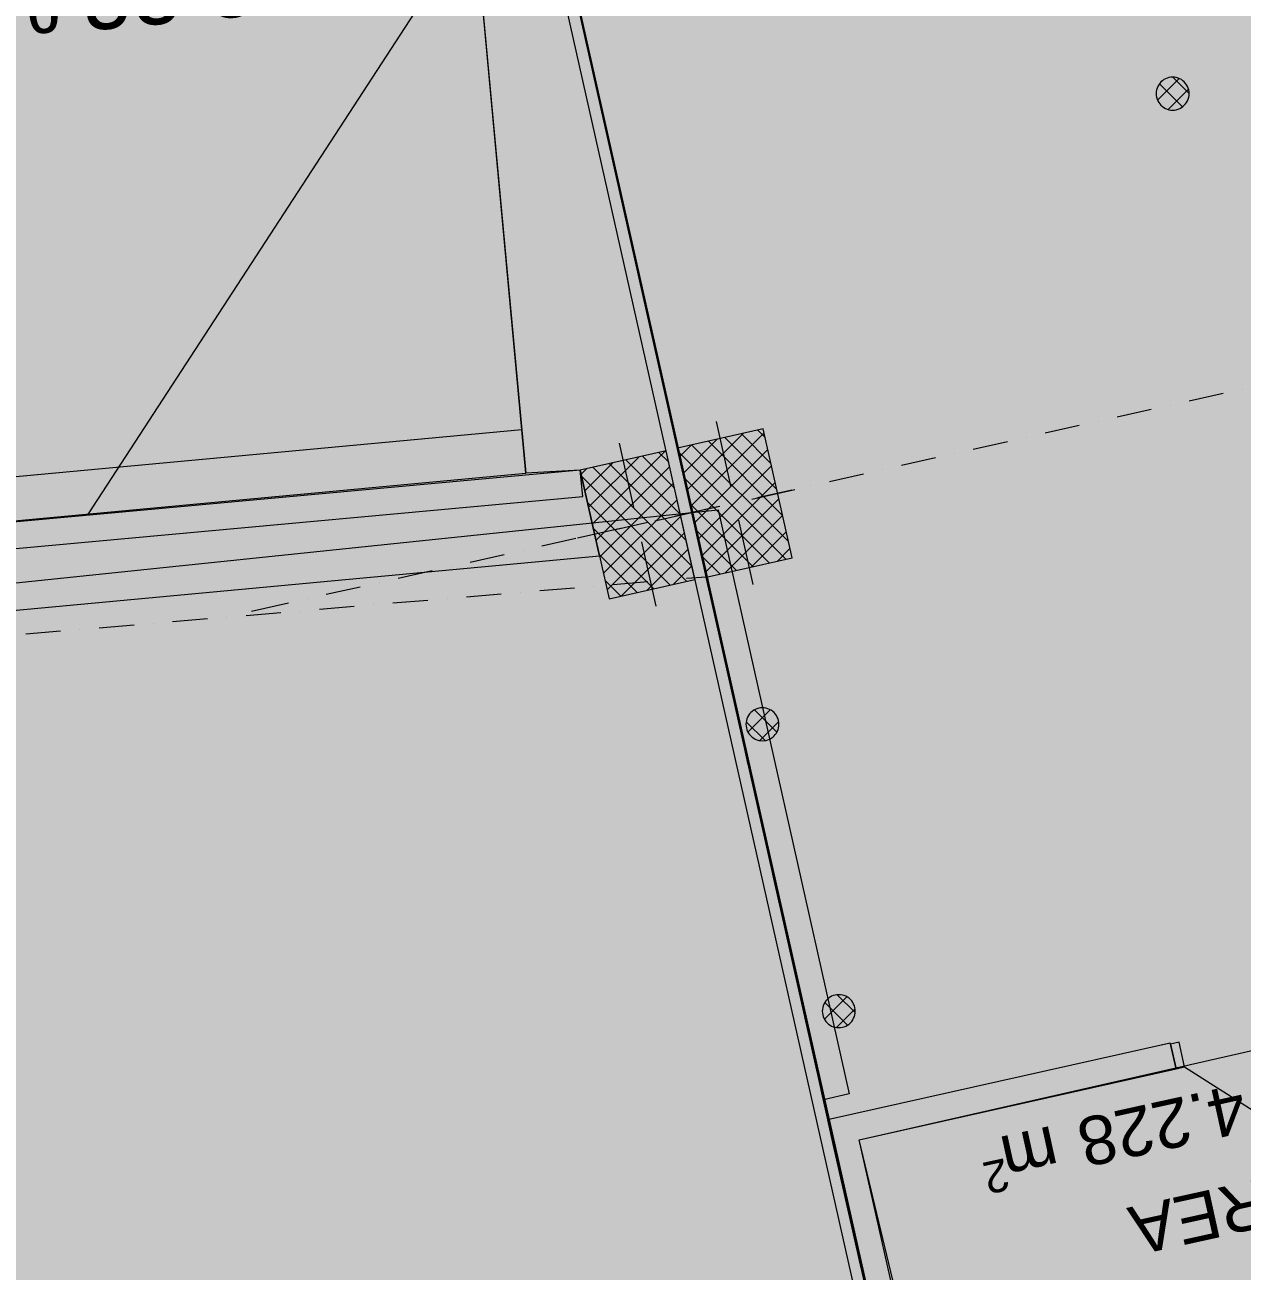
# Model space of a CAD drawing. Header units: centimetres. Extents: x -6805 to 4309, y -7338 to 617.
# Drawn here: x -525 to 29, y -2943 to -2376 of the extents above; entities that cross this region are included whole.
import ezdxf

# ---------------------------------------------------------------- set-up
doc = ezdxf.new("R2010")
doc.units = ezdxf.units.CM
for name, color, linetype in [('PDF_ - DEPO_MOREA', 7, 'Continuous'), ('PDF_ - Muret e reja', 7, 'Continuous'), ('PDF_- GARAZHE', 7, 'Continuous'), ('PDF_A - Fill Zone', 7, 'Continuous'), ('PDF_A - Muret', 7, 'Continuous'), ('PDF_A - Shtyllat', 7, 'Continuous')]:
    doc.layers.add(name, color=color, linetype=linetype)
for name, color, linetype, true_color in [('PDF_ - rruga_ndarjet anesore', 7, 'Continuous', 0x7f7f7f), ('PDF_2D Drafting - General', 7, 'Continuous', 0x7f7f7f), ('PDF_A - Akset', 7, 'Continuous', 0xfd4435), ('PDF_A - Pllaka Themel', 7, 'Continuous', 0x7f7f7f), ('PDF_A - Rampa', 7, 'Continuous', 0x7f7f7f)]:
    doc.layers.add(name, color=color, linetype=linetype, true_color=true_color)
doc.styles.add('PDF Arial', font='')
doc.styles.get('PDF Arial').set_extended_font_data('Arial')

msp = doc.modelspace()

# ---------------------------------------------------------------- hatches: boundary and pattern name
at = {"layer": 'PDF_ - DEPO_MOREA', "true_color": 0x029e21, "transparency": 33554559}
msp.add_hatch(color=104, dxfattribs=at).paths.add_polyline_path([(-121.71, -2981.04), (-145.15, -2883.65), (172.19, -2812.69), (198.74, -2929.65), (179.38, -2934), (182.31, -2947.02), (-88, -3009.38), (-95.66, -2975.21)])
at = {"layer": 'PDF_ - Muret e reja', "transparency": 33554559}
msp.add_hatch(color=256, dxfattribs=at).paths.add_polyline_path([(-145.15, -2883.65), (-123.09, -2981.36), (-134.73, -2983.96), (-127.06, -3018.14), (-127.1, -3018.15), (-156.88, -2886.28)])
at = {"layer": 'PDF_2D Drafting - General', "true_color": 0xcccccc, "transparency": 33554559}
msp.add_hatch(color=254, dxfattribs=at).paths.add_polyline_path([(-2964.77, -5006.28), (-2964.77, -1594.37), (-452.44, -1594.37), (-125.36, -3048.55), (710.84, -2860.84), (1265.75, -5333.7), (419.6, -5523.57), (200.43, -4546.93), (-2030.95, -5054.69), (-2050.79, -4966.25), (-2246.45, -4966.25), (-2237.41, -5006.28)])
at = {"layer": 'PDF_A - Fill Zone', "true_color": 0xffb37f, "transparency": 33554559}
msp.add_hatch(color=31, dxfattribs=at).paths.add_polyline_path([(-89.09, -3004.5), (-95.66, -2975.21), (-121.71, -2981.04), (-145.15, -2883.65), (171.96, -2811.67), (198.74, -2929.65), (179.38, -2934), (183.77, -2953.53), (-88, -3009.38)])
at = {"layer": 'PDF_A - Pllaka Themel', "true_color": 0xd5d5d5, "transparency": 33554559}
h = msp.add_hatch(color=254, dxfattribs=at)
h.paths.add_polyline_path([(-5581.92, -878.77), (-5581.92, -838.74), (-5656.99, -838.74), (-5656.99, -378.27), (-5641.97, -378.27), (-5641.97, 287.29), (-2884.66, 287.29), (-432.6, 287.29), (-419.79, 287.29), (978.3, 287.29), (978.3, -308.22), (1644.1, -308.22), (1644.1, -1142.36), (931.04, -1302.36), (1552.22, -1164.4), (1863.25, -2555.08), (1863.27, -2555.07), (2158.71, -3867.26), (2155.22, -3868.03), (2646.93, -6059.23), (2017.8, -6200.41), (2017.67, -6199.86), (-1597.03, -7011.01), (-1702.67, -6540.31), (-1846.28, -6572.52), (-1976.98, -6060.13), (-1982.53, -5964.43), (-1838.96, -5932.29), (-2055.74, -4966.25), (-2419.29, -4966.25), (-2929.7, -4966.25), (-2929.7, -2144.79), (-2909.68, -2144.79), (-2904.73, -1595.67), (-4731.2, -1619.36), (-4671.15, -1619.36), (-4671.15, -2159.83), (-5099.03, -2159.81), (-5102.54, -2159.76), (-5106.05, -2159.61), (-5109.55, -2159.37), (-5113.04, -2159.02), (-5116.52, -2158.59), (-5119.99, -2158.04), (-5123.44, -2157.41), (-5126.87, -2156.67), (-5130.27, -2155.85), (-5133.66, -2154.92), (-5137.02, -2153.9), (-5140.35, -2152.79), (-5143.64, -2151.59), (-5146.9, -2150.29), (-5150.13, -2148.9), (-5153.31, -2147.42), (-5156.45, -2145.85), (-5159.54, -2144.2), (-5162.59, -2142.46), (-5165.59, -2140.63), (-5168.53, -2138.72), (-5171.42, -2136.74), (-5174.26, -2134.66), (-5177.03, -2132.51), (-5179.74, -2130.29), (-5182.39, -2127.99), (-5184.97, -2125.61), (-5187.49, -2123.17), (-5189.94, -2120.65), (-5192.31, -2118.06), (-5194.61, -2115.42), (-5196.84, -2112.71), (-5198.99, -2109.93), (-5201.06, -2107.1), (-5203.05, -2104.21), (-5204.96, -2101.26), (-5206.78, -2098.27), (-5208.52, -2095.21), (-5210.18, -2092.12), (-5211.74, -2088.99), (-5213.22, -2085.8), (-5214.61, -2082.58), (-5215.9, -2079.32), (-5217.11, -2076.02), (-5218.22, -2072.69), (-5219.24, -2069.33), (-5220.16, -2065.95), (-5220.99, -2062.55), (-5221.72, -2059.11), (-5222.36, -2055.66), (-5222.9, -2052.19), (-5223.34, -2048.71), (-5223.69, -2045.22), (-5223.93, -2041.71), (-5224.08, -2038.21), (-5224.13, -2034.71), (-5224.12, -1589.37), (-5276.67, -1564.36), (-5842.14, -1564.36), (-5842.14, -878.77)])
h.paths.add_polyline_path([(-1884.8, -2746.4), (-1725.78, -2754.1), (-263.28, -2617.91), (-272.05, -2578.85), (-296.78, -2580.25), (-343.47, -2075.77), (-1348.13, -2129.78), (-1534.78, -2147.18), (-1533.4, -2162.02), (-1836.78, -2167.48), (-1836.78, -2147.45), (-1876.81, -2147.45), (-1876.81, -2187.49), (-1531.07, -2187.03), (-1493.33, -2681.24), (-1884.8, -2706.36)])
h.paths.add_polyline_path([(-452.61, -1589.37), (-91.92, -1583.39), (-92.31, -1174.02), (283, -1174.02), (283, -828.73), (-419.79, -828.73), (-427.6, -828.73), (-452.61, -828.73)])
h.paths.add_polyline_path([(413.21, -3713.81), (401.11, -3715.64), (389.02, -3717.55), (376.94, -3719.54), (364.87, -3721.61), (352.83, -3723.77), (340.79, -3726.01), (328.77, -3728.32), (316.77, -3730.71), (304.78, -3733.18)])
at = {"layer": 'PDF_A - Pllaka Themel', "true_color": 0xbfbfbf, "transparency": 33554559}
h = msp.add_hatch(color=9, dxfattribs=at)
h.paths.add_polyline_path([(-5637.01, -378.27), (-5637.01, -315.22), (-447.66, -308.19), (-447.66, -308.22), (963.52, -308.22), (963.52, -763.68), (936, -763.68), (936, -863.76), (963.52, -863.76), (964.76, -1337.14), (925.69, -1345.91), (892.3, -1353.4), (988.45, -1782.56), (1104.37, -2300.85), (1195.01, -2706.12), (1170.59, -2711.59), (1193.36, -2813.05), (1455.74, -3983.06), (1827.47, -5638.02), (1828.36, -5640.74), (1829.15, -5643.5), (1829.85, -5646.27), (1830.45, -5649.07), (1830.96, -5651.88), (1831.36, -5654.72), (1831.66, -5657.56), (1831.87, -5660.41), (1831.97, -5663.28), (1831.97, -5666.14), (1831.89, -5669), (1831.69, -5671.85), (1831.39, -5674.7), (1831, -5677.54), (1830.51, -5680.35), (1829.92, -5683.16), (1829.24, -5685.93), (1828.46, -5688.68), (1827.57, -5691.41), (1826.6, -5694.1), (1825.54, -5696.75), (1824.38, -5699.37), (1823.12, -5701.94), (1821.78, -5704.47), (1820.36, -5706.95), (1818.84, -5709.39), (1817.26, -5711.76), (1815.57, -5714.08), (1813.81, -5716.34), (1811.98, -5718.54), (1810.07, -5720.67), (1808.09, -5722.73), (1806.03, -5724.72), (1803.91, -5726.64), (1801.72, -5728.48), (1799.47, -5730.25), (1797.16, -5731.93), (1794.79, -5733.54), (1792.36, -5735.06), (1789.88, -5736.5), (1787.36, -5737.84), (1784.8, -5739.1), (1782.18, -5740.27), (1779.53, -5741.34), (1776.84, -5742.32), (-1865.84, -6559.76), (-1972.03, -6060.13), (1187.39, -5351.16), (1189.51, -5350.66), (1191.61, -5350.07), (1193.68, -5349.39), (1195.73, -5348.62), (1197.73, -5347.75), (1199.69, -5346.8), (1201.61, -5345.77), (1203.49, -5344.64), (1205.3, -5343.44), (1207.07, -5342.15), (1208.77, -5340.79), (1210.42, -5339.35), (1212, -5337.85), (1213.51, -5336.27), (1214.94, -5334.62), (1216.3, -5332.92), (1217.59, -5331.15), (1218.79, -5329.34), (1219.92, -5327.46), (1220.96, -5325.54), (1221.91, -5323.58), (1222.78, -5321.58), (1223.55, -5319.53), (1224.23, -5317.46), (1224.82, -5315.36), (1225.32, -5313.24), (1225.72, -5311.09), (1226.02, -5308.93), (1226.23, -5306.75), (1226.34, -5304.58), (1226.35, -5302.4), (1226.28, -5300.21), (1226.1, -5298.04), (1225.82, -5295.88), (1225.45, -5293.73), (1224.97, -5291.59), (967.71, -4147.99), (967.16, -4145.82), (966.5, -4143.68), (965.76, -4141.58), (964.92, -4139.51), (963.99, -4137.47), (962.97, -4135.49), (961.86, -4133.55), (960.67, -4131.65), (959.39, -4129.82), (958.04, -4128.05), (956.6, -4126.34), (955.09, -4124.68), (953.5, -4123.11), (951.86, -4121.6), (950.14, -4120.18), (948.36, -4118.82), (946.52, -4117.55), (944.63, -4116.36), (942.68, -4115.26), (940.7, -4114.24), (938.66, -4113.31), (936.59, -4112.48), (934.48, -4111.74), (932.34, -4111.1), (930.17, -4110.55), (927.98, -4110.1), (925.78, -4109.75), (923.56, -4109.49), (921.33, -4109.34), (919.09, -4109.28), (916.86, -4109.32), (914.63, -4109.47), (912.41, -4109.71), (910.2, -4110.05), (908.01, -4110.49), (526.4, -4196.13), (467.81, -4209.28), (455.58, -4213.1), (443.37, -4217.02), (431.2, -4221.04), (419.06, -4225.14), (406.95, -4229.34), (394.87, -4233.64), (382.82, -4238.02), (370.82, -4242.51), (358.84, -4247.08), (346.9, -4251.74), (335, -4256.5), (323.13, -4261.35), (311.3, -4266.29), (299.52, -4271.32), (287.76, -4276.44), (276.06, -4281.65), (264.38, -4286.96), (252.76, -4292.35), (241.17, -4297.83), (229.62, -4303.41), (218.13, -4309.06), (206.67, -4314.81), (195.26, -4320.65), (183.89, -4326.58), (172.57, -4332.6), (161.3, -4338.69), (150.07, -4344.88), (138.9, -4351.16), (127.76, -4357.52), (116.69, -4363.96), (105.66, -4370.49), (94.67, -4377.1), (83.75, -4383.8), (72.87, -4390.59), (62.05, -4397.46), (51.28, -4404.41), (40.57, -4411.44), (29.91, -4418.56), (19.3, -4425.76), (8.75, -4433.04), (-1.74, -4440.41), (-13.44, -4447.77), (-25.18, -4455.07), (-36.98, -4462.26), (-48.83, -4469.39), (-60.73, -4476.42), (-72.67, -4483.38), (-84.67, -4490.25), (-96.72, -4497.03), (-108.81, -4503.72), (-120.96, -4510.33), (-133.14, -4516.85), (-145.38, -4523.29), (-157.66, -4529.64), (-169.99, -4535.9), (-182.35, -4542.07), (-194.77, -4548.16), (-207.22, -4554.16), (-219.72, -4560.06), (-232.26, -4565.88), (-244.84, -4571.62), (-257.46, -4577.25), (-270.12, -4582.81), (-282.82, -4588.26), (-295.56, -4593.64), (-308.33, -4598.91), (-321.15, -4604.1), (-333.99, -4609.2), (-346.88, -4614.21), (-359.81, -4619.12), (-372.76, -4623.95), (-385.74, -4628.67), (-398.77, -4633.31), (-411.82, -4637.86), (-424.92, -4642.31), (-438.03, -4646.67), (-451.18, -4650.93), (-464.37, -4655.11), (-477.57, -4659.18), (-490.81, -4663.17), (-2040.76, -5010.98), (-2050.79, -4966.25), (-2414.34, -4966.25), (-2414.34, -4749.36), (-2414.57, -2387.78), (-2414.58, -2276.48), (-2415.05, -2272.78), (-2415.63, -2269.1), (-2416.31, -2265.43), (-2417.08, -2261.78), (-2417.93, -2258.14), (-2418.89, -2254.54), (-2419.94, -2250.96), (-2421.09, -2247.41), (-2422.32, -2243.88), (-2423.65, -2240.39), (-2425.06, -2236.94), (-2426.57, -2233.53), (-2428.15, -2230.15), (-2429.84, -2226.82), (-2431.6, -2223.53), (-2433.45, -2220.29), (-2435.38, -2217.11), (-2437.39, -2213.97), (-2439.5, -2210.88), (-2441.67, -2207.85), (-2443.93, -2204.87), (-2446.26, -2201.96), (-2448.66, -2199.11), (-2451.13, -2196.32), (-2453.69, -2193.59), (-2456.31, -2190.94), (-2459, -2188.35), (-2461.74, -2185.84), (-2464.57, -2183.38), (-2467.45, -2181.02), (-2470.39, -2178.72), (-2473.38, -2176.5), (-2476.44, -2174.36), (-2479.55, -2172.3), (-2482.72, -2170.32), (-2485.93, -2168.43), (-2489.19, -2166.61), (-2492.5, -2164.89), (-2495.85, -2163.24), (-2499.24, -2161.69), (-2502.68, -2160.23), (-2506.15, -2158.85), (-2509.65, -2157.57), (-2513.18, -2156.38), (-2904.72, -2164.81), (-2899.72, -1589.37), (-2414.31, -1589.37), (-2414.31, -828.73), (-4726.25, -828.73), (-4726.25, -1619.36), (-5219.16, -1619.35), (-5219.16, -2036.14), (-5219.17, -2034.71), (-5219.16, -1589.37), (-5271.71, -1564.36), (-5253.39, -1564.36), (-5253.39, -878.77), (-5576.97, -878.77), (-5576.97, -838.74), (-5652.02, -838.74), (-5652.02, -378.27)])
h.paths.add_polyline_path([(-1883.87, -1589.37), (-1863.84, -1589.37), (-1863.84, -1634.38), (-1863.88, -1634.38), (-1863.88, -2147.18), (-1836.55, -2147.45), (-1871.85, -2147.45), (-1871.85, -2187.49), (-1831.82, -2187.43), (-1831.82, -2147.5), (-1529.51, -2150.6), (-1526.54, -2182.48), (-1488.38, -2681.24), (-1718.52, -2706.37), (-1879.85, -2706.36), (-1879.85, -2746.4), (-1720.83, -2754.1), (-221.28, -2598.22), (-135.83, -2979.09), (-1425.42, -3268.45), (-1880.43, -3268.45), (-1873.52, -4356.82), (-1873.76, -4358.94), (-1873.89, -4361.07), (-1873.93, -4363.2), (-1873.88, -4365.33), (-1873.71, -4367.46), (-1873.46, -4369.58), (-1873.11, -4371.68), (-1872.67, -4373.76), (-1872.13, -4375.84), (-1871.5, -4377.87), (-1870.77, -4379.88), (-1869.95, -4381.85), (-1869.05, -4383.78), (-1868.06, -4385.67), (-1866.97, -4387.5), (-1865.81, -4389.3), (-1864.58, -4391.03), (-1863.26, -4392.71), (-1861.87, -4394.32), (-1860.39, -4395.87), (-1858.86, -4397.35), (-1857.26, -4398.76), (-1855.59, -4400.1), (-1853.87, -4401.36), (-1852.09, -4402.54), (-1850.27, -4403.63), (-1848.39, -4404.64), (-1846.46, -4405.56), (-1844.51, -4406.4), (-1842.5, -4407.15), (-1840.47, -4407.79), (-1838.41, -4408.35), (-1836.33, -4408.82), (-1834.23, -4409.19), (-1832.12, -4409.47), (-1829.99, -4409.65), (-1827.86, -4409.72), (-1825.73, -4409.7), (-1823.6, -4409.59), (-1821.48, -4409.38), (-1819.37, -4409.07), (-657.92, -4148.44), (-657.8, -4148.96), (-640.87, -4142.08), (-623.98, -4135.12), (-607.12, -4128.08), (-590.3, -4120.94), (-573.52, -4113.7), (-556.78, -4106.38), (-540.08, -4098.97), (-523.41, -4091.48), (-506.79, -4083.89), (-490.21, -4076.22), (-473.66, -4068.46), (-457.17, -4060.61), (-440.7, -4052.67), (-424.29, -4044.65), (-407.92, -4036.54), (-391.58, -4028.34), (-375.3, -4020.05), (-359.06, -4011.68), (-342.86, -4003.22), (-326.71, -3994.68), (-310.6, -3986.05), (-294.54, -3977.33), (-278.53, -3968.52), (-262.57, -3959.64), (-246.65, -3950.67), (-230.77, -3941.62), (-214.95, -3932.48), (-199.18, -3923.26), (-183.46, -3913.95), (-171.76, -3907.67), (-160.01, -3901.48), (-148.21, -3895.39), (-136.38, -3889.37), (-124.5, -3883.45), (-112.58, -3877.6), (-100.62, -3871.85), (-88.61, -3866.18), (-76.56, -3860.6), (-64.48, -3855.1), (-52.35, -3849.7), (-40.19, -3844.39), (-27.98, -3839.16), (-15.74, -3834.02), (-3.46, -3828.97), (8.86, -3824), (21.21, -3819.14), (33.59, -3814.35), (46.01, -3809.67), (58.47, -3805.06), (70.95, -3800.56), (83.47, -3796.14), (96.03, -3791.81), (108.6, -3787.57), (121.22, -3783.42), (133.86, -3779.37), (146.53, -3775.41), (159.23, -3771.54), (171.96, -3767.76), (184.72, -3764.08), (197.49, -3760.49), (210.3, -3756.99), (223.14, -3753.59), (235.99, -3750.28), (248.88, -3747.06), (261.78, -3743.94), (274.7, -3740.9), (287.65, -3737.97), (300.62, -3735.12), (313.61, -3732.38), (326.61, -3729.72), (339.65, -3727.16), (352.69, -3724.7), (365.76, -3722.33), (378.83, -3720.06), (391.93, -3717.88), (405.04, -3715.79), (418.17, -3713.81), (787.26, -3630.98), (789.38, -3630.46), (791.47, -3629.84), (793.53, -3629.14), (795.57, -3628.34), (797.56, -3627.45), (799.52, -3626.48), (801.42, -3625.43), (803.29, -3624.3), (805.1, -3623.08), (806.86, -3621.79), (808.55, -3620.42), (810.19, -3618.97), (811.77, -3617.46), (813.27, -3615.88), (814.71, -3614.24), (816.07, -3612.54), (817.36, -3610.77), (818.57, -3608.95), (819.69, -3607.09), (820.73, -3605.17), (821.69, -3603.21), (822.57, -3601.21), (823.36, -3599.18), (824.06, -3597.11), (824.66, -3595.01), (825.17, -3592.89), (825.6, -3590.75), (825.93, -3588.6), (826.16, -3586.43), (826.3, -3584.25), (826.34, -3582.06), (826.3, -3579.89), (826.14, -3577.71), (825.91, -3575.54), (825.57, -3573.38), (825.14, -3571.24), (681.41, -2927.91), (734.37, -2916.03), (711.61, -2814.58), (658.74, -2826.44), (287.95, -1174.02), (287.95, -828.73), (-447.66, -828.73), (-1883.87, -828.73)])
at = {"layer": 'PDF_A - Shtyllat', "true_color": 0xaaaaaa, "transparency": 33554559}
for points in [[(-9.89, -2407.51), (-9.85, -2406.67), (-9.71, -2405.84), (-9.47, -2405.03), (-9.15, -2404.25), (-8.74, -2403.52), (-8.26, -2402.84), (-7.7, -2402.2), (-7.07, -2401.65), (-6.38, -2401.15), (-5.64, -2400.74), (-4.87, -2400.43), (-4.06, -2400.19), (-3.23, -2400.05), (-2.39, -2400), (-1.55, -2400.05), (-0.72, -2400.19), (0.09, -2400.43), (0.87, -2400.74), (1.6, -2401.15), (2.29, -2401.65), (2.91, -2402.2), (3.48, -2402.84), (3.97, -2403.52), (4.37, -2404.25), (4.69, -2405.03), (4.93, -2405.84), (5.07, -2406.67), (5.12, -2407.51), (5.07, -2408.35), (4.93, -2409.18), (4.69, -2409.99), (4.37, -2410.77), (3.97, -2411.51), (3.48, -2412.19), (2.91, -2412.82), (2.29, -2413.38), (1.6, -2413.86), (0.87, -2414.27), (0.09, -2414.6), (-0.72, -2414.83), (-1.55, -2414.97), (-2.39, -2415.02), (-3.23, -2414.97), (-4.06, -2414.83), (-4.87, -2414.6), (-5.64, -2414.27), (-6.38, -2413.86), (-7.07, -2413.38), (-7.7, -2412.82), (-8.26, -2412.19), (-8.74, -2411.51), (-9.15, -2410.77), (-9.47, -2409.99), (-9.71, -2409.18), (-9.85, -2408.35)], [(-196.64, -2694.56), (-196.59, -2693.71), (-196.45, -2692.89), (-196.21, -2692.08), (-195.89, -2691.3), (-195.49, -2690.57), (-194.99, -2689.87), (-194.43, -2689.25), (-193.81, -2688.68), (-193.12, -2688.2), (-192.39, -2687.79), (-191.61, -2687.47), (-190.8, -2687.24), (-189.96, -2687.1), (-189.13, -2687.05), (-188.29, -2687.1), (-187.45, -2687.24), (-186.65, -2687.47), (-185.88, -2687.79), (-185.13, -2688.2), (-184.45, -2688.68), (-183.82, -2689.25), (-183.26, -2689.87), (-182.78, -2690.57), (-182.37, -2691.3), (-182.04, -2692.08), (-181.81, -2692.89), (-181.67, -2693.71), (-181.63, -2694.56), (-181.67, -2695.4), (-181.81, -2696.22), (-182.04, -2697.03), (-182.37, -2697.81), (-182.78, -2698.55), (-183.26, -2699.24), (-183.82, -2699.87), (-184.45, -2700.43), (-185.13, -2700.91), (-185.88, -2701.32), (-186.65, -2701.64), (-187.45, -2701.87), (-188.29, -2702.01), (-189.13, -2702.06), (-189.96, -2702.01), (-190.8, -2701.87), (-191.61, -2701.64), (-192.39, -2701.32), (-193.12, -2700.91), (-193.81, -2700.43), (-194.43, -2699.87), (-194.99, -2699.24), (-195.49, -2698.55), (-195.89, -2697.81), (-196.21, -2697.03), (-196.45, -2696.22), (-196.59, -2695.4)], [(-161.88, -2825.14), (-161.83, -2824.31), (-161.7, -2823.47), (-161.46, -2822.66), (-161.14, -2821.88), (-160.73, -2821.15), (-160.24, -2820.46), (-159.68, -2819.84), (-159.05, -2819.28), (-158.37, -2818.79), (-157.63, -2818.38), (-156.86, -2818.06), (-156.05, -2817.82), (-155.21, -2817.68), (-154.38, -2817.64), (-153.54, -2817.68), (-152.7, -2817.82), (-151.9, -2818.06), (-151.12, -2818.38), (-150.38, -2818.79), (-149.7, -2819.28), (-149.07, -2819.84), (-148.51, -2820.46), (-148.02, -2821.15), (-147.62, -2821.88), (-147.29, -2822.66), (-147.06, -2823.47), (-146.91, -2824.31), (-146.86, -2825.14), (-146.91, -2825.98), (-147.06, -2826.82), (-147.29, -2827.62), (-147.62, -2828.4), (-148.02, -2829.14), (-148.51, -2829.82), (-149.07, -2830.45), (-149.7, -2831.01), (-150.38, -2831.49), (-151.12, -2831.9), (-151.9, -2832.23), (-152.7, -2832.46), (-153.54, -2832.6), (-154.38, -2832.64), (-155.21, -2832.6), (-156.05, -2832.46), (-156.86, -2832.23), (-157.63, -2831.9), (-158.37, -2831.49), (-159.05, -2831.01), (-159.68, -2830.45), (-160.24, -2829.82), (-160.73, -2829.14), (-161.14, -2828.4), (-161.46, -2827.62), (-161.7, -2826.82), (-161.83, -2825.98)]]:
    msp.add_hatch(color=253, dxfattribs=at).paths.add_polyline_path(points)

# ---------------------------------------------------------------- linework, layer by layer
at = {"layer": 'PDF_ - Muret e reja', "lineweight": 0}
for points in [[(-3.47, -2839.66), (-159.52, -2874.57)], [(-3.47, -2839.66), (-7.08, -2840.47)], [(-3.47, -2839.66), (-7.08, -2840.47)], [(-3.47, -2839.66), (-7.08, -2840.47)], [(-3.36, -2840.16), (-3.47, -2839.66)], [(-3.36, -2840.16), (-3.47, -2839.66)], [(-3.36, -2840.16), (-3.47, -2839.66)], [(0.55, -2839.28), (-3.36, -2840.16)], [(-0.85, -2851.38), (-3.36, -2840.16)], [(-3.36, -2840.16), (-0.85, -2851.38)], [(-0.85, -2851.38), (-3.36, -2840.16)], [(-0.85, -2851.38), (-3.36, -2840.16)], [(3.06, -2850.51), (0.55, -2839.28)], [(-145.15, -2883.65), (-0.85, -2851.38)], [(-0.85, -2851.38), (-4.46, -2852.19)], [(-0.85, -2851.38), (-4.46, -2852.19)], [(-0.85, -2851.38), (-4.46, -2852.19)], [(-0.85, -2851.38), (3.06, -2850.51)], [(3.06, -2850.51), (63.91, -2889.11)], [(-159.52, -2874.57), (-156.88, -2886.28)], [(-156.88, -2886.28), (-127.1, -3018.15)], [(-123.09, -2981.36), (-145.15, -2883.65)]]:
    msp.add_lwpolyline(points, dxfattribs=at)
at = {"layer": 'PDF_ - Muret e reja', "color": 7, "true_color": 0xffffff, "transparency": 33554559}
for points in [[(-0.85, -2851.38), (-3.47, -2839.66), (77.29, -2833.91), (74.67, -2822.19)], [(-0.85, -2851.38), (-3.36, -2840.16), (3.06, -2850.51), (0.55, -2839.28)]]:
    msp.add_solid(points, dxfattribs=at)
at = {"layer": 'PDF_ - Muret e reja', "transparency": 33554559}
for points in [[(-147.8, -2871.94), (-3.47, -2839.66), (-145.15, -2883.65), (-0.85, -2851.38)], [(-159.52, -2874.57), (-147.8, -2871.94), (-145.15, -2883.65)], [(-145.15, -2883.65), (-156.88, -2886.28), (-159.52, -2874.57)]]:
    msp.add_solid(points, dxfattribs=at)
at = {"layer": 'PDF_ - rruga_ndarjet anesore', "lineweight": 0}
for points in [[(-221.28, -2598.22), (-209.26, -2596.98)], [(-209.26, -2596.98), (-149.6, -2862.84)], [(-161.32, -2865.48), (-221.28, -2598.22)], [(-149.6, -2862.84), (-161.32, -2865.48)]]:
    msp.add_lwpolyline(points, dxfattribs=at)
at = {"layer": 'PDF_ - rruga_ndarjet anesore', "color": 7, "true_color": 0xffffff, "transparency": 33554559}
msp.add_solid([(-221.28, -2598.22), (-209.26, -2596.98), (-161.32, -2865.48), (-149.6, -2862.84)], dxfattribs=at)
at = {"layer": 'PDF_- GARAZHE', "color": 254, "true_color": 0xccccff, "transparency": 33554559}
msp.add_solid([(17.78, -2255.56), (506.05, -2145.98), (79.53, -2530.74), (567.8, -2421.17)], dxfattribs=at)
at = {"layer": 'PDF_2D Drafting - General', "color": 7, "lineweight": 0}
msp.add_lwpolyline([(-125.36, -3048.55), (-452.44, -1594.37)], dxfattribs=at)
at = {"layer": 'PDF_A - Akset', "lineweight": 0}
for points in [[(20.56, -2543.96), (5.06, -2547.44)], [(29.18, -2542.02), (29.18, -2542.02)], [(-12.17, -2551.3), (-27.67, -2554.78)], [(-3.55, -2549.37), (-3.55, -2549.37)], [(-36.28, -2556.71), (-36.28, -2556.71)], [(-44.89, -2558.64), (-60.4, -2562.12)], [(-77.62, -2565.99), (-93.13, -2569.47)], [(-69.01, -2564.06), (-69.01, -2564.06)], [(-110.35, -2573.33), (-125.85, -2576.81)], [(-101.74, -2571.4), (-101.74, -2571.4)], [(-143.08, -2580.68), (-158.58, -2584.15)], [(-134.47, -2578.74), (-134.47, -2578.74)], [(-167.19, -2586.09), (-167.19, -2586.09)], [(-175.81, -2588.02), (-191.31, -2591.5)], [(-208.53, -2595.36), (-224.04, -2598.84)], [(-199.92, -2593.43), (-199.92, -2593.43)], [(-241.26, -2602.71), (-256.77, -2606.19)], [(-232.66, -2600.77), (-232.66, -2600.77)], [(-265.38, -2608.12), (-265.38, -2608.12)], [(-274, -2610.05), (-289.49, -2613.53)], [(-306.72, -2617.39), (-322.22, -2620.87)], [(-298.11, -2615.46), (-298.11, -2615.46)], [(-339.45, -2624.74), (-354.95, -2628.22)], [(-330.84, -2622.81), (-330.84, -2622.81)], [(-363.56, -2630.15), (-363.56, -2630.15)], [(-372.18, -2632.08), (-387.68, -2635.56)], [(-404.9, -2639.43), (-421.71, -2643.2)], [(-396.3, -2637.49), (-396.3, -2637.49)]]:
    msp.add_lwpolyline(points, dxfattribs=at)
at = {"layer": 'PDF_A - Akset', "color": 21, "lineweight": 0, "true_color": 0xff9955}
for points in [[(-241.23, -2629.75), (-257.06, -2631.08)], [(-232.44, -2629.01), (-232.44, -2629.01)], [(-214.71, -2627.53), (-223.64, -2628.27)], [(-210.25, -2647.42), (-214.71, -2627.53)], [(-332.71, -2637.44), (-332.71, -2637.44)], [(-308.08, -2635.37), (-323.91, -2636.7)], [(-299.29, -2634.63), (-299.29, -2634.63)], [(-274.65, -2632.56), (-290.49, -2633.89)], [(-265.86, -2631.83), (-265.86, -2631.83)], [(-399.56, -2643.06), (-399.56, -2643.06)], [(-374.93, -2640.99), (-390.76, -2642.32)], [(-366.13, -2640.25), (-366.13, -2640.25)], [(-341.5, -2638.18), (-357.33, -2639.51)], [(-466.41, -2648.67), (-466.41, -2648.67)], [(-441.77, -2646.61), (-457.61, -2647.94)], [(-432.98, -2645.87), (-432.98, -2645.87)], [(-408.35, -2643.8), (-424.18, -2645.13)], [(-508.62, -2652.22), (-524.46, -2653.55)], [(-499.83, -2651.49), (-499.83, -2651.49)], [(-475.2, -2649.42), (-491.03, -2650.75)], [(-208.32, -2656.02), (-208.32, -2656.02)], [(-202.9, -2680.15), (-206.38, -2664.64)], [(-200.97, -2688.76), (-200.97, -2688.76)], [(-195.57, -2712.87), (-199.03, -2697.36)], [(-193.63, -2721.49), (-193.63, -2721.49)], [(-188.22, -2745.6), (-191.7, -2730.1)], [(-186.29, -2754.21), (-186.29, -2754.21)], [(-180.88, -2778.33), (-184.36, -2762.83)], [(-178.94, -2786.94), (-178.94, -2786.94)], [(-173.53, -2811.05), (-177.01, -2795.55)], [(-171.6, -2819.67), (-171.6, -2819.67)], [(-166.19, -2843.79), (-169.67, -2828.28)], [(-164.26, -2852.39), (-164.26, -2852.39)], [(-158.84, -2876.51), (-162.33, -2861.01)], [(-156.91, -2885.13), (-156.91, -2885.13)], [(-151.5, -2909.24), (-154.98, -2893.73)], [(-149.57, -2917.86), (-149.57, -2917.86)], [(-144.16, -2941.97), (-147.64, -2926.47)]]:
    msp.add_lwpolyline(points, dxfattribs=at)
at = {"layer": 'PDF_A - Fill Zone', "color": 253, "lineweight": 0, "true_color": 0x999999}
for points in [[(-145.15, -2883.65), (171.96, -2811.67)], [(-121.71, -2981.04), (-145.15, -2883.65)]]:
    msp.add_lwpolyline(points, dxfattribs=at)
at = {"layer": 'PDF_A - Muret', "lineweight": 0}
for points in [[(-272.05, -2578.85), (-905.77, -2637.03)], [(-270.94, -2590.81), (-272.05, -2578.85)], [(-904.66, -2648.98), (-270.94, -2590.81)]]:
    msp.add_lwpolyline(points, dxfattribs=at)
at = {"layer": 'PDF_A - Muret', "transparency": 33554559}
msp.add_solid([(-272.05, -2578.85), (-270.94, -2590.81), (-905.77, -2637.03), (-904.66, -2648.98)], dxfattribs=at)
at = {"layer": 'PDF_A - Pllaka Themel', "lineweight": 0}
for points in [[(-125.36, -3022.18), (-452.44, -1568)], [(-121.58, -3042.56), (-447.66, -1589.37)], [(-296.78, -2580.25), (-343.47, -2075.77)], [(-272.05, -2578.85), (-296.78, -2580.25)], [(-263.28, -2617.91), (-272.05, -2578.85)], [(-1720.83, -2754.1), (-221.28, -2598.22)], [(-221.28, -2598.22), (-135.83, -2979.09)], [(-1725.78, -2754.1), (-263.28, -2617.91)]]:
    msp.add_lwpolyline(points, dxfattribs=at)
at = {"layer": 'PDF_A - Rampa', "lineweight": 0}
for points in [[(-343.63, -2076.95), (-296.78, -2580.25)], [(-320.21, -2328.6), (-496.08, -2598.81)], [(-832.73, -2610.04), (-298.63, -2560.32)], [(-832.73, -2610.04), (-298.63, -2560.32)], [(-819.36, -2628.9), (-296.78, -2580.25)]]:
    msp.add_lwpolyline(points, dxfattribs=at)
at = {"layer": 'PDF_A - Shtyllat', "color": 253, "lineweight": 0, "true_color": 0x999999}
for points in [[(-9.15, -2404.25), (-9.47, -2405.03)], [(-8.74, -2403.52), (-9.15, -2404.25)], [(-8.26, -2402.84), (-8.74, -2403.52)], [(-7.7, -2402.21), (-8.26, -2402.84)], [(-7.07, -2401.65), (-7.7, -2402.21)], [(-6.38, -2401.15), (-7.07, -2401.65)], [(-5.64, -2400.74), (-6.38, -2401.15)], [(-4.87, -2400.43), (-5.64, -2400.74)], [(-4.06, -2400.19), (-4.87, -2400.43)], [(-3.23, -2400.05), (-4.06, -2400.19)], [(-2.39, -2400), (-3.23, -2400.05)], [(-1.55, -2400.05), (-2.39, -2400)], [(-0.72, -2400.19), (-1.55, -2400.05)], [(0.09, -2400.43), (-0.72, -2400.19)], [(0.87, -2400.74), (0.09, -2400.43)], [(1.6, -2401.15), (0.87, -2400.74)], [(2.29, -2401.65), (1.6, -2401.15)], [(2.91, -2402.21), (2.29, -2401.65)], [(3.48, -2402.84), (2.91, -2402.21)], [(3.97, -2403.52), (3.48, -2402.84)], [(4.37, -2404.25), (3.97, -2403.52)], [(4.69, -2405.03), (4.37, -2404.25)], [(-9.85, -2406.67), (-9.89, -2407.51)], [(-9.89, -2407.51), (-9.85, -2408.35)], [(-9.71, -2405.84), (-9.85, -2406.67)], [(-9.85, -2408.35), (-9.71, -2409.18)], [(-9.47, -2405.03), (-9.71, -2405.84)], [(-9.71, -2409.18), (-9.47, -2409.99)], [(-9.47, -2409.99), (-9.15, -2410.77)], [(4.37, -2410.77), (4.69, -2409.99)], [(4.93, -2405.84), (4.69, -2405.03)], [(4.69, -2409.99), (4.93, -2409.18)], [(5.07, -2406.67), (4.93, -2405.84)], [(4.93, -2409.18), (5.07, -2408.35)], [(5.12, -2407.51), (5.07, -2406.67)], [(5.07, -2408.35), (5.12, -2407.51)], [(-9.15, -2410.77), (-8.74, -2411.51)], [(-8.74, -2411.51), (-8.26, -2412.19)], [(-8.26, -2412.19), (-7.7, -2412.82)], [(-7.7, -2412.82), (-7.07, -2413.38)], [(-7.07, -2413.38), (-6.38, -2413.86)], [(-6.38, -2413.86), (-5.64, -2414.27)], [(-5.64, -2414.27), (-4.87, -2414.6)], [(-4.87, -2414.6), (-4.06, -2414.83)], [(-4.06, -2414.83), (-3.23, -2414.97)], [(-3.23, -2414.97), (-2.39, -2415.02)], [(-2.39, -2415.02), (-1.55, -2414.97)], [(-1.55, -2414.97), (-0.72, -2414.83)], [(-0.72, -2414.83), (0.09, -2414.6)], [(0.09, -2414.6), (0.87, -2414.27)], [(0.87, -2414.27), (1.6, -2413.86)], [(1.6, -2413.86), (2.29, -2413.38)], [(2.29, -2413.38), (2.91, -2412.82)], [(2.91, -2412.82), (3.48, -2412.19)], [(3.48, -2412.19), (3.97, -2411.51)], [(3.97, -2411.51), (4.37, -2410.77)], [(-193.12, -2688.2), (-193.81, -2688.68)], [(-192.39, -2687.79), (-193.12, -2688.2)], [(-191.61, -2687.47), (-192.39, -2687.79)], [(-190.8, -2687.24), (-191.61, -2687.47)], [(-189.96, -2687.1), (-190.8, -2687.24)], [(-189.13, -2687.05), (-189.96, -2687.1)], [(-188.29, -2687.1), (-189.13, -2687.05)], [(-187.45, -2687.24), (-188.29, -2687.1)], [(-186.65, -2687.47), (-187.45, -2687.24)], [(-185.88, -2687.79), (-186.65, -2687.47)], [(-185.13, -2688.2), (-185.88, -2687.79)], [(-184.45, -2688.68), (-185.13, -2688.2)], [(-196.59, -2693.71), (-196.64, -2694.56)], [(-196.45, -2692.89), (-196.59, -2693.71)], [(-196.21, -2692.08), (-196.45, -2692.89)], [(-195.89, -2691.3), (-196.21, -2692.08)], [(-195.49, -2690.57), (-195.89, -2691.3)], [(-194.99, -2689.87), (-195.49, -2690.57)], [(-194.43, -2689.25), (-194.99, -2689.87)], [(-193.81, -2688.68), (-194.43, -2689.25)], [(-183.82, -2689.25), (-184.45, -2688.68)], [(-183.26, -2689.87), (-183.82, -2689.25)], [(-182.78, -2690.57), (-183.26, -2689.87)], [(-182.37, -2691.3), (-182.78, -2690.57)], [(-182.04, -2692.08), (-182.37, -2691.3)], [(-181.81, -2692.89), (-182.04, -2692.08)], [(-181.67, -2693.71), (-181.81, -2692.89)], [(-181.63, -2694.56), (-181.67, -2693.71)], [(-196.64, -2694.56), (-196.59, -2695.4)], [(-196.59, -2695.4), (-196.45, -2696.22)], [(-196.45, -2696.22), (-196.21, -2697.03)], [(-196.21, -2697.03), (-195.89, -2697.81)], [(-195.89, -2697.81), (-195.49, -2698.55)], [(-195.49, -2698.55), (-194.99, -2699.24)], [(-194.99, -2699.24), (-194.43, -2699.87)], [(-194.43, -2699.87), (-193.81, -2700.43)], [(-184.45, -2700.43), (-183.82, -2699.87)], [(-183.82, -2699.87), (-183.26, -2699.24)], [(-183.26, -2699.24), (-182.78, -2698.55)], [(-182.78, -2698.55), (-182.37, -2697.81)], [(-182.37, -2697.81), (-182.04, -2697.03)], [(-182.04, -2697.03), (-181.81, -2696.22)], [(-181.81, -2696.22), (-181.67, -2695.4)], [(-181.67, -2695.4), (-181.63, -2694.56)], [(-193.81, -2700.43), (-193.12, -2700.91)], [(-193.12, -2700.91), (-192.39, -2701.32)], [(-192.39, -2701.32), (-191.61, -2701.64)], [(-191.61, -2701.64), (-190.8, -2701.87)], [(-190.8, -2701.87), (-189.96, -2702.01)], [(-189.96, -2702.01), (-189.13, -2702.06)], [(-189.13, -2702.06), (-188.29, -2702.01)], [(-188.29, -2702.01), (-187.45, -2701.87)], [(-187.45, -2701.87), (-186.65, -2701.64)], [(-186.65, -2701.64), (-185.88, -2701.32)], [(-185.88, -2701.32), (-185.13, -2700.91)], [(-185.13, -2700.91), (-184.45, -2700.43)], [(-158.37, -2818.79), (-159.05, -2819.28)], [(-157.63, -2818.38), (-158.37, -2818.79)], [(-156.86, -2818.06), (-157.63, -2818.38)], [(-156.05, -2817.82), (-156.86, -2818.06)], [(-155.21, -2817.68), (-156.05, -2817.82)], [(-154.38, -2817.64), (-155.21, -2817.68)], [(-153.54, -2817.68), (-154.38, -2817.64)], [(-152.7, -2817.82), (-153.54, -2817.68)], [(-151.9, -2818.06), (-152.7, -2817.82)], [(-151.12, -2818.38), (-151.9, -2818.06)], [(-150.38, -2818.79), (-151.12, -2818.38)], [(-149.7, -2819.28), (-150.38, -2818.79)], [(-161.83, -2824.31), (-161.88, -2825.14)], [(-161.7, -2823.47), (-161.83, -2824.31)], [(-161.46, -2822.66), (-161.7, -2823.47)], [(-161.14, -2821.88), (-161.46, -2822.66)], [(-160.73, -2821.15), (-161.14, -2821.88)], [(-160.24, -2820.46), (-160.73, -2821.15)], [(-159.68, -2819.84), (-160.24, -2820.46)], [(-159.05, -2819.28), (-159.68, -2819.84)], [(-149.07, -2819.84), (-149.7, -2819.28)], [(-148.51, -2820.46), (-149.07, -2819.84)], [(-148.02, -2821.15), (-148.51, -2820.46)], [(-147.62, -2821.88), (-148.02, -2821.15)], [(-147.29, -2822.66), (-147.62, -2821.88)], [(-147.06, -2823.47), (-147.29, -2822.66)], [(-146.91, -2824.31), (-147.06, -2823.47)], [(-146.86, -2825.14), (-146.91, -2824.31)], [(-161.88, -2825.14), (-161.83, -2825.98)], [(-161.83, -2825.98), (-161.7, -2826.82)], [(-161.7, -2826.82), (-161.46, -2827.62)], [(-161.46, -2827.62), (-161.14, -2828.4)], [(-161.14, -2828.4), (-160.73, -2829.14)], [(-160.73, -2829.14), (-160.24, -2829.82)], [(-160.24, -2829.82), (-159.68, -2830.45)], [(-149.07, -2830.45), (-148.51, -2829.82)], [(-148.51, -2829.82), (-148.02, -2829.14)], [(-148.02, -2829.14), (-147.62, -2828.4)], [(-147.62, -2828.4), (-147.29, -2827.62)], [(-147.29, -2827.62), (-147.06, -2826.82)], [(-147.06, -2826.82), (-146.91, -2825.98)], [(-146.91, -2825.98), (-146.86, -2825.14)], [(-159.68, -2830.45), (-159.05, -2831.01)], [(-159.05, -2831.01), (-158.37, -2831.49)], [(-158.37, -2831.49), (-157.63, -2831.9)], [(-157.63, -2831.9), (-156.86, -2832.23)], [(-156.86, -2832.23), (-156.05, -2832.46)], [(-156.05, -2832.46), (-155.21, -2832.61)], [(-155.21, -2832.61), (-154.38, -2832.64)], [(-154.38, -2832.64), (-153.54, -2832.61)], [(-153.54, -2832.61), (-152.7, -2832.46)], [(-152.7, -2832.46), (-151.9, -2832.23)], [(-151.9, -2832.23), (-151.12, -2831.9)], [(-151.12, -2831.9), (-150.38, -2831.49)], [(-150.38, -2831.49), (-149.7, -2831.01)], [(-149.7, -2831.01), (-149.07, -2830.45)]]:
    msp.add_lwpolyline(points, dxfattribs=at)
at = {"layer": 'PDF_A - Shtyllat', "color": 253, "lineweight": 0, "true_color": 0xaaaaaa}
for points in [[(-9.29, -2410.43), (0.54, -2400.61)], [(2.05, -2413.55), (-8.43, -2403.07)], [(5.11, -2407.42), (-2.3, -2400.01)], [(-4.39, -2414.73), (4.84, -2405.52)], [(-195.74, -2698.09), (-185.6, -2687.94)], [(-182.56, -2698.15), (-192.73, -2687.98)], [(-187.96, -2701.96), (-196.53, -2693.38)], [(-190.39, -2701.94), (-181.74, -2693.29)], [(-160.89, -2828.84), (-150.68, -2818.62)], [(-146.9, -2825.81), (-155.04, -2817.67)], [(-150.4, -2831.51), (-160.75, -2821.17)], [(-155.42, -2832.57), (-146.95, -2824.1)]]:
    msp.add_lwpolyline(points, dxfattribs=at)
at = {"layer": 'PDF_A - Shtyllat', "lineweight": 0}
for points in [[(-203.5, -2586.04), (-210.08, -2556.73)], [(-188.8, -2560.16), (-227.86, -2568.93)], [(-223.59, -2587.94), (-197.86, -2562.2)], [(-221.91, -2595.46), (-188.4, -2561.94)], [(-185.29, -2575.82), (-198.72, -2562.39)], [(-187.95, -2563.97), (-191.2, -2560.71)], [(-175.65, -2618.76), (-188.8, -2560.16)], [(-247.7, -2595.94), (-254.27, -2566.65)], [(-227.86, -2568.93), (-214.71, -2627.53)], [(-226.97, -2572.91), (-221.58, -2567.52)], [(-225.28, -2580.43), (-209.71, -2564.86)], [(-177.3, -2611.41), (-221.27, -2567.45)], [(-179.96, -2599.55), (-213.74, -2565.76)], [(-182.62, -2587.69), (-206.23, -2564.08)], [(-232.98, -2570.08), (-272.05, -2578.85)], [(-268.24, -2595.79), (-245.3, -2572.85)], [(-266.56, -2603.3), (-233.44, -2570.19)], [(-226.48, -2599.02), (-251.32, -2574.2)], [(-229.15, -2587.16), (-243.8, -2572.51)], [(-231.81, -2575.3), (-236.29, -2570.82)], [(-219.84, -2628.67), (-232.98, -2570.08)], [(-178.51, -2619.4), (-227.53, -2570.38)], [(-220.22, -2602.97), (-186.71, -2569.45)], [(-272.05, -2578.85), (-258.9, -2637.44)], [(-271.62, -2580.76), (-269.02, -2578.16)], [(-269.93, -2588.27), (-257.16, -2575.5)], [(-221.17, -2622.75), (-266.34, -2577.56)], [(-264.87, -2610.81), (-231.36, -2577.31)], [(-223.83, -2610.88), (-258.83, -2575.88)], [(-218.54, -2610.48), (-185.03, -2576.97)], [(-223.59, -2629.52), (-271.4, -2581.71)], [(-263.19, -2618.33), (-229.68, -2584.82)], [(-186.03, -2621.08), (-224.88, -2582.23)], [(-216.85, -2617.99), (-183.34, -2584.49)], [(-215.16, -2625.51), (-181.66, -2592)], [(-193.94, -2592.09), (-174.41, -2587.71)], [(-231.11, -2631.2), (-268.74, -2593.57)], [(-261.5, -2625.85), (-227.99, -2592.33)], [(-238.13, -2602.01), (-218.59, -2597.63)], [(-209.57, -2595.6), (-229.1, -2599.98)], [(-193.54, -2622.77), (-222.22, -2594.1)], [(-201.75, -2593.84), (-201.75, -2593.84)], [(-259.81, -2633.36), (-226.3, -2599.85)], [(-206.03, -2625.58), (-179.97, -2599.52)], [(-200.01, -2601.66), (-193.43, -2630.95)], [(-253.75, -2605.51), (-273.28, -2609.89)], [(-238.63, -2632.89), (-266.08, -2605.43)], [(-253.48, -2636.22), (-224.62, -2607.36)], [(-245.94, -2603.76), (-245.94, -2603.76)], [(-201.05, -2624.46), (-219.55, -2605.96)], [(-194.17, -2622.92), (-178.28, -2607.03)], [(-244.19, -2611.57), (-237.61, -2640.87)], [(-182.31, -2620.25), (-176.6, -2614.54)], [(-246.14, -2634.57), (-263.41, -2617.3)], [(-241.61, -2633.56), (-222.93, -2614.87)], [(-208.56, -2626.14), (-216.89, -2617.82)], [(-214.71, -2627.53), (-175.65, -2618.76)], [(-229.76, -2630.89), (-221.25, -2622.39)], [(-253.65, -2636.26), (-260.76, -2629.15)], [(-258.9, -2637.44), (-219.84, -2628.67)]]:
    msp.add_lwpolyline(points, dxfattribs=at)
at = {"layer": 'PDF_A - Shtyllat', "color": 8, "true_color": 0x7f7f7f, "transparency": 33554559}
for points in [[(-175.65, -2618.76), (-214.71, -2627.53), (-188.8, -2560.16), (-227.86, -2568.93)], [(-219.84, -2628.67), (-258.9, -2637.44), (-232.98, -2570.08), (-272.05, -2578.85)]]:
    msp.add_solid(points, dxfattribs=at)

# ---------------------------------------------------------------- texts
at = {"layer": 'PDF_ - DEPO_MOREA', "attachment_point": 7, "rotation": 192.4, "style": 'PDF Arial'}
for s, insert, char_height in [('\\W1.001334;4.228', (28.29, -2857.82), 22.1067), ('\\W1.000269;m', (-57.08, -2877.12), 22.1067), ('\\W1.001521;2', (-78.68, -2891.95), 14.5904), ('\\W1.000757;MOREA', (86.96, -2890.13), 22.1067)]:
    msp.add_mtext(s, dxfattribs=dict(at, insert=insert, char_height=char_height))
at = {"layer": 'PDF_A - Rampa', "char_height": 29.4758, "attachment_point": 7, "rotation": 185.3, "style": 'PDF Arial'}
for s, insert in [('\\W1.001175;13.33', (-398.54, -2339.78)), ('\\W1.000942;%', (-510.54, -2349.61))]:
    msp.add_mtext(s, dxfattribs=dict(at, insert=insert))

doc.saveas('drawing.dxf')
